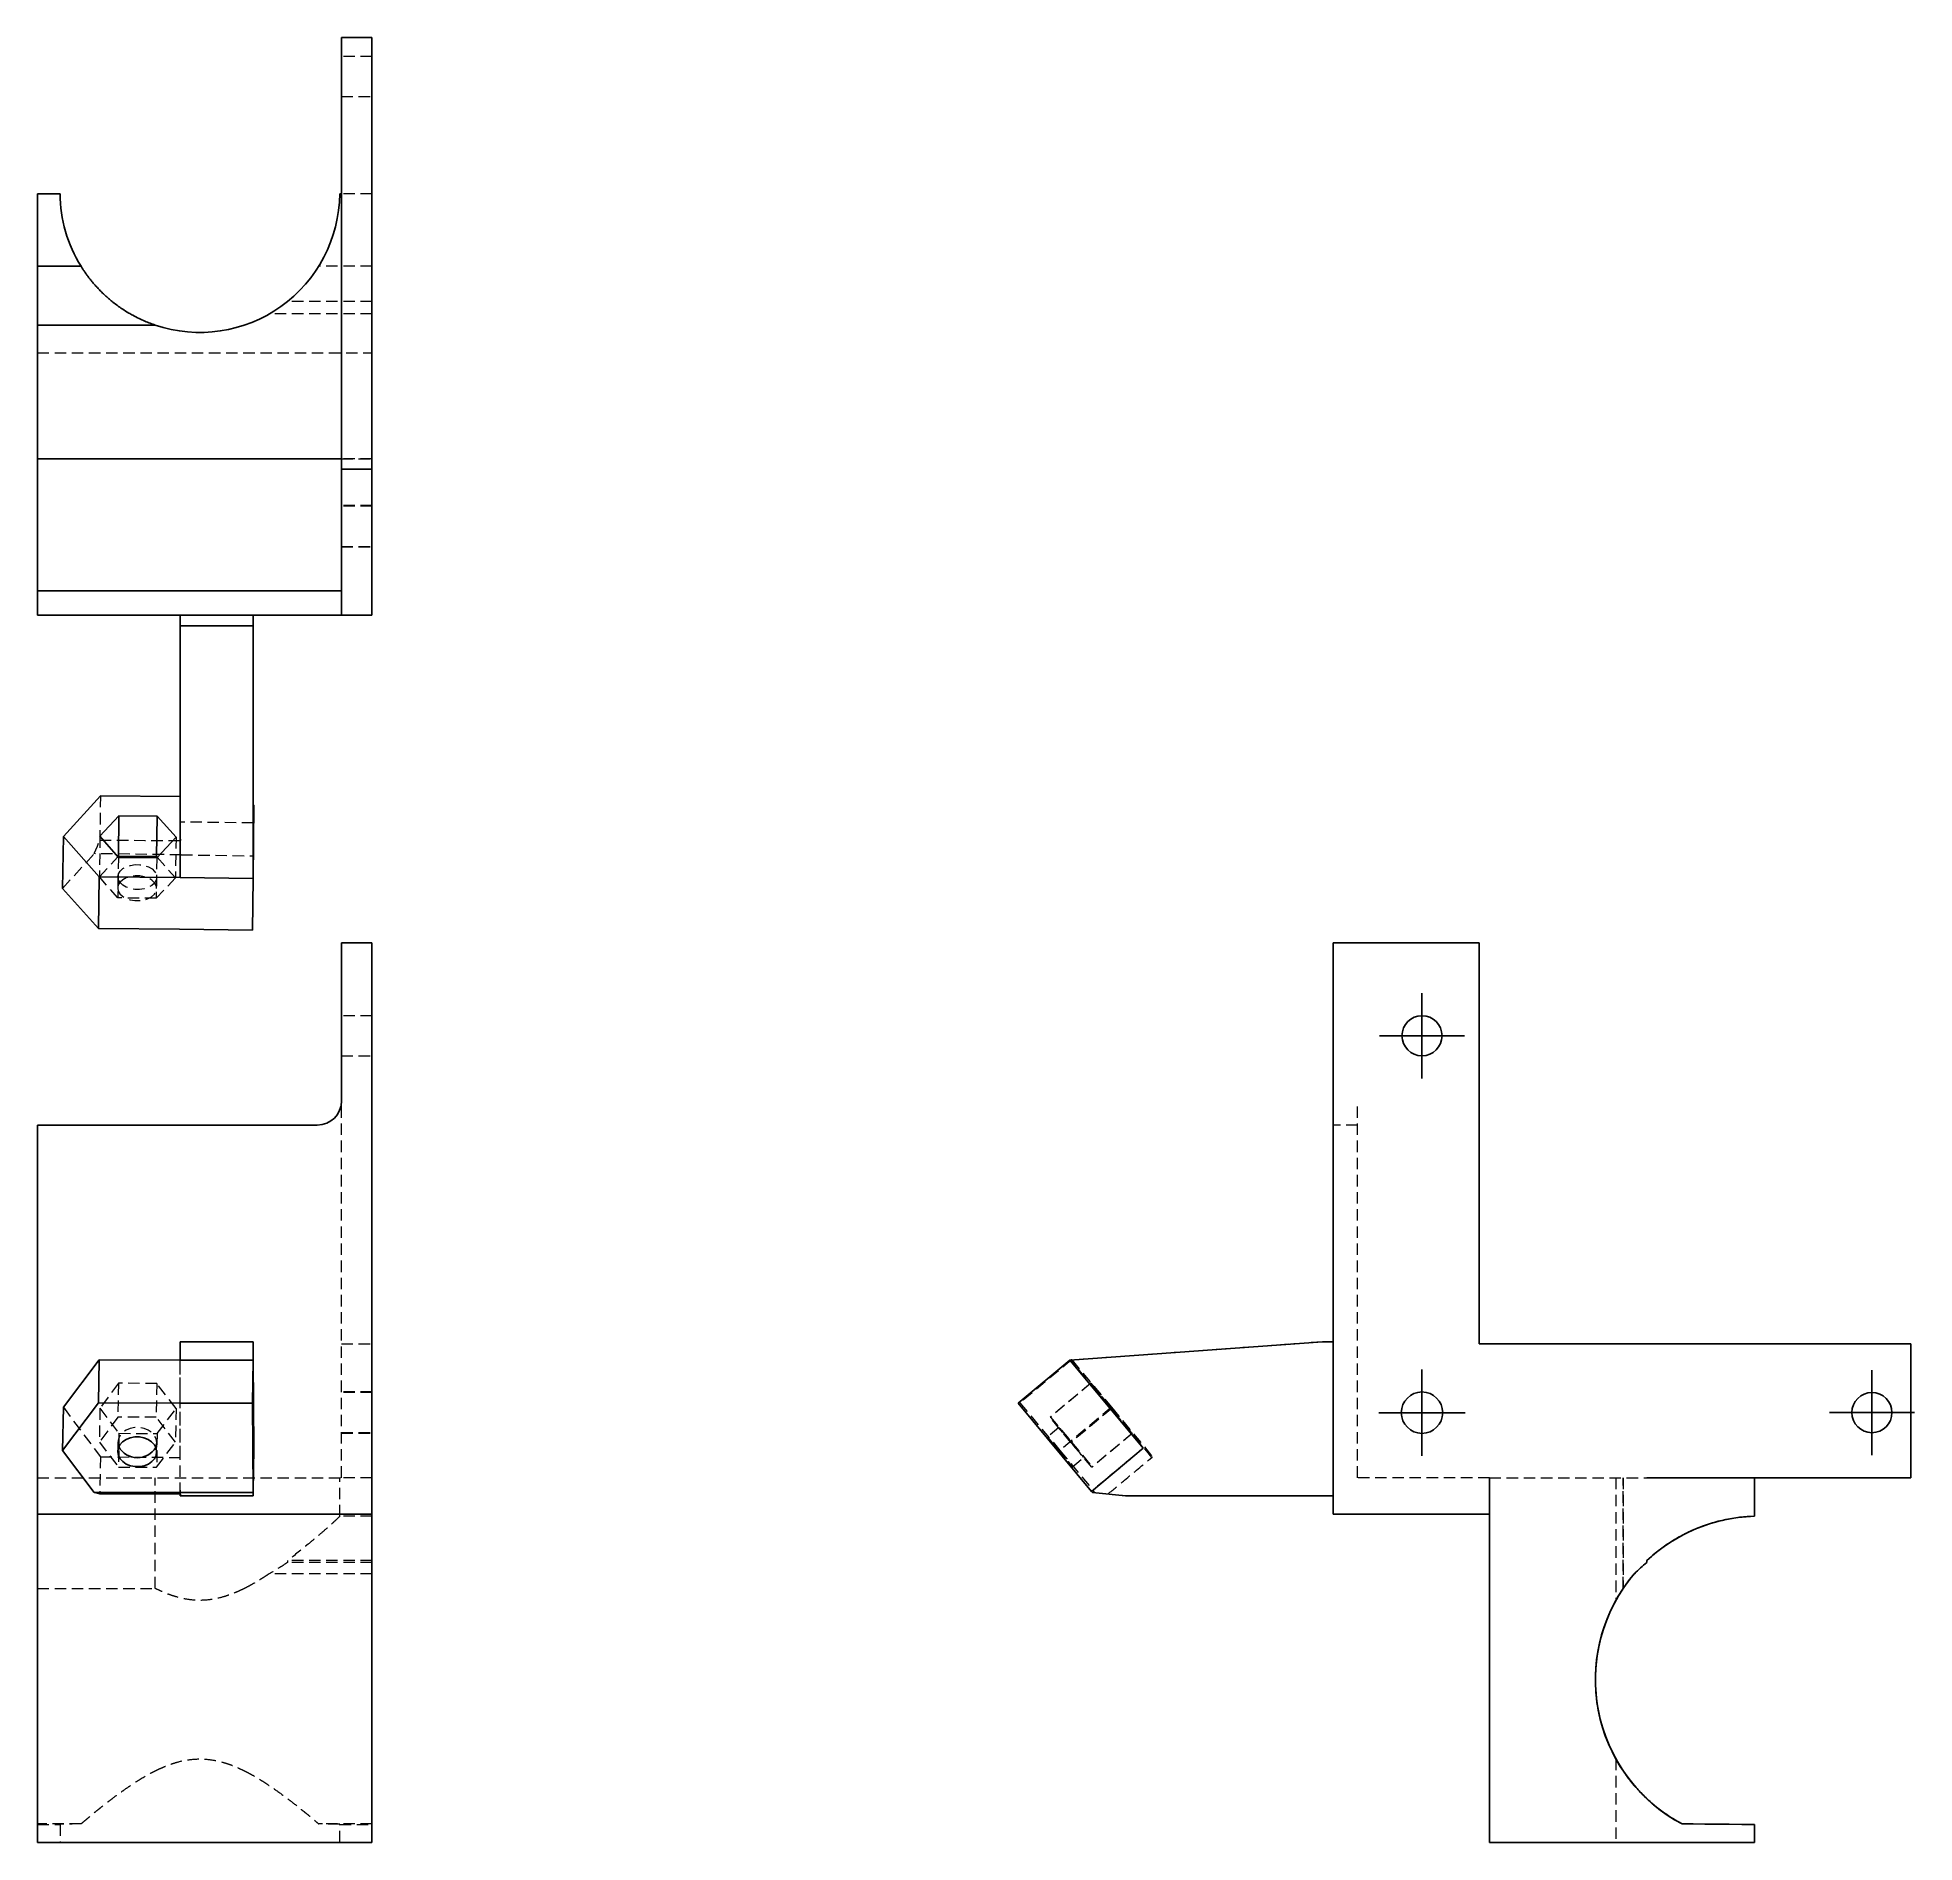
# Model space of a CAD drawing. Header units: millimetres. Extents: x 64 to 273, y 7 to 208.
import ezdxf

# ---------------------------------------------------------------- set-up
doc = ezdxf.new("R2010")
doc.units = ezdxf.units.MM
doc.linetypes.add('HIDDEN', pattern=[1.905, 1.27, -0.635])
doc.layers.add('10', color=7, linetype='Continuous')

# ---------------------------------------------------------------- blocks, each defined once
blk = doc.blocks.new('SW_CENTERMARKSYMBOL_0')
at = {"layer": '10', "color": 0}
for p, q in [((0, 2.5), (0, 4.8)), ((0, 0), (0, 2.5)), ((-2.5, 0), (-4.8, 0)), ((0, 0), (-2.5, 0)), ((0, 0), (0, -2.5)), ((0, 0), (2.5, 0)), ((2.5, 0), (4.8, 0)), ((0, -2.5), (0, -4.8))]:
    blk.add_line(p, q, dxfattribs=at)
blk = doc.blocks.new('SW_CENTERMARKSYMBOL_1')
at = {"layer": '10', "color": 0}
for p, q in [((0, 2.5), (0, 4.73)), ((0, 0), (0, 2.5)), ((-2.5, 0), (-4.73, 0)), ((0, 0), (-2.5, 0)), ((0, 0), (0, -2.5)), ((0, 0), (2.5, 0)), ((2.5, 0), (4.73, 0)), ((0, -2.5), (0, -4.73))]:
    blk.add_line(p, q, dxfattribs=at)
blk = doc.blocks.new('SW_CENTERMARKSYMBOL_2')
at = {"layer": '10', "color": 0}
for p, q in [((0, 2.5), (0, 4.73)), ((0, 0), (0, 2.5)), ((-2.5, 0), (-4.73, 0)), ((0, 0), (-2.5, 0)), ((0, 0), (0, -2.5)), ((0, 0), (2.5, 0)), ((2.5, 0), (4.73, 0)), ((0, -2.5), (0, -4.73))]:
    blk.add_line(p, q, dxfattribs=at)

msp = doc.modelspace()

# ---------------------------------------------------------------- linework, layer by layer
at = {"color": 7, "linetype": 'Continuous', "lineweight": 25}
for p, q in [((101.58, 207.6), (98.2, 207.6)), ((98.2, 159.63), (98.2, 207.6)), ((101.58, 159.63), (101.58, 207.6)), ((64.42, 190.24), (66.92, 190.24)), ((64.42, 182.19), (64.42, 190.24)), ((98, 190.24), (98.2, 190.24)), ((101.58, 178.27), (101.58, 190.24)), ((101.58, 190.24), (101.58, 190.24)), ((69.25, 182.19), (64.42, 182.19)), ((64.42, 175.65), (64.42, 182.19)), ((64.42, 170.24), (64.42, 175.65)), ((77.5, 175.65), (64.42, 175.65)), ((64.42, 160.79), (64.42, 170.24)), ((98.2, 160.78), (64.42, 160.79)), ((64.42, 160.78), (98.2, 160.78)), ((64.42, 146.12), (64.42, 160.78)), ((98.2, 159.63), (101.58, 159.63)), ((98.2, 159.63), (98.2, 143.42)), ((101.58, 143.42), (101.58, 159.63)), ((64.42, 143.42), (64.42, 146.12)), ((64.42, 146.12), (95.5, 146.12)), ((98.2, 146.12), (95.5, 146.12)), ((95.5, 143.42), (64.42, 143.42)), ((80.26, 143.42), (80.26, 142.22)), ((80.26, 142.22), (88.37, 142.22)), ((80.26, 142.22), (80.26, 114.25)), ((88.37, 143.42), (88.37, 142.22)), ((88.37, 142.22), (88.37, 114.15)), ((88.37, 142.22), (88.37, 140.85)), ((95.5, 143.42), (98.2, 143.42)), ((101.58, 143.42), (98.2, 143.42)), ((67.29, 118.79), (71.41, 123.33)), ((71.41, 123.33), (80.26, 123.26)), ((71.35, 118.83), (73.47, 121.12)), ((73.47, 121.12), (73.41, 116.62)), ((73.47, 121.12), (77.71, 121.08)), ((77.71, 121.08), (77.65, 116.58)), ((77.71, 121.08), (79.81, 118.74)), ((88.37, 114.15), (88.47, 122.3)), ((88.47, 122.3), (88.38, 122.31)), ((67.29, 118.79), (67.21, 113.04)), ((71.28, 114.34), (67.29, 118.79)), ((73.41, 116.49), (71.35, 118.83)), ((79.81, 118.74), (77.67, 116.45)), ((73.35, 116.55), (73.41, 116.62)), ((73.41, 116.62), (77.65, 116.58)), ((77.67, 116.45), (73.41, 116.49)), ((77.65, 116.58), (77.72, 116.5)), ((71.2, 108.59), (67.21, 113.04)), ((71.28, 114.34), (71.2, 108.59)), ((80.26, 114.25), (71.28, 114.34)), ((80.26, 114.25), (88.37, 114.15)), ((88.29, 108.4), (88.37, 114.15)), ((80.18, 108.5), (71.2, 108.59)), ((80.18, 108.5), (88.29, 108.4)), ((101.58, 107), (98.2, 107)), ((98.2, 107), (98.2, 89.43)), ((101.58, 43.49), (101.58, 107)), ((208.42, 43.49), (208.42, 107)), ((208.42, 107), (224.63, 107)), ((224.63, 107), (224.63, 62.41)), ((95.5, 86.73), (64.42, 86.73)), ((64.42, 86.73), (64.42, 43.49)), ((80.26, 62.65), (80.26, 60.61)), ((80.26, 62.65), (88.37, 62.65)), ((88.37, 62.65), (88.37, 60.61)), ((88.37, 62.65), (88.37, 60.55)), ((207.22, 62.65), (179.15, 60.61)), ((208.42, 62.65), (207.22, 62.65)), ((71.28, 60.65), (67.29, 55.37)), ((71.28, 60.65), (71.2, 55.86)), ((80.26, 60.61), (71.28, 60.65)), ((80.26, 60.61), (88.37, 60.61)), ((88.29, 55.82), (88.37, 60.61)), ((88.37, 60.61), (88.47, 50.83)), ((173.4, 55.82), (179.15, 60.61)), ((179.15, 60.61), (187.3, 50.83)), ((179.27, 60.62), (179.34, 60.65)), ((179.34, 60.65), (179.36, 60.63)), ((224.63, 62.41), (272.6, 62.41)), ((272.6, 47.54), (272.6, 62.41)), ((71.2, 55.86), (67.21, 50.58)), ((67.29, 55.37), (67.21, 50.58)), ((80.18, 55.82), (71.2, 55.86)), ((80.18, 55.82), (88.29, 55.82)), ((88.29, 55.82), (88.4, 46.03)), ((173.4, 55.82), (181.55, 46.03)), ((67.21, 50.58), (70.71, 45.9)), ((88.4, 46.03), (88.47, 50.83)), ((181.55, 46.03), (187.3, 50.83)), ((187.3, 50.83), (187.31, 50.83)), ((80.38, 45.9), (70.71, 45.9)), ((80.38, 45.9), (88.4, 45.9)), ((88.39, 45.52), (88.4, 45.9)), ((88.4, 46.03), (88.4, 46.03)), ((88.4, 45.9), (88.4, 46.03)), ((101.58, 47.54), (101.58, 43.26)), ((101.58, 47.54), (101.58, 47.54)), ((181.55, 46.03), (181.55, 46.03)), ((181.66, 45.9), (181.55, 46.03)), ((185.32, 45.52), (181.66, 45.9)), ((225.78, 7.01), (225.78, 47.54)), ((225.78, 47.54), (225.78, 47.54)), ((225.78, 47.54), (225.78, 43.49)), ((243.27, 47.54), (255.24, 47.54)), ((272.6, 47.54), (255.24, 47.54)), ((255.24, 47.54), (255.24, 43.26)), ((255.24, 43.26), (255.24, 47.54)), ((255.24, 47.54), (255.24, 47.54)), ((80.26, 45.52), (80.26, 45.73)), ((80.28, 45.52), (80.29, 45.73)), ((88.39, 45.52), (80.28, 45.52)), ((208.42, 45.52), (202.47, 45.52)), ((64.42, 43.49), (101.58, 43.49)), ((64.42, 43.49), (64.42, 7.01)), ((101.58, 7.01), (101.58, 43.49)), ((225.78, 43.49), (208.42, 43.49)), ((255.24, 43.26), (255.24, 43.26)), ((243.27, 38.12), (243.27, 38.33)), ((243.27, 38.33), (243.27, 38.33)), ((243.27, 38.33), (243.27, 38.12)), ((243.27, 38.12), (243.27, 38.12)), ((241.88, 36.87), (241.88, 36.87)), ((240.65, 35.24), (240.65, 35.24)), ((240.65, 14.96), (240.59, 15.05)), ((101.58, 9.02), (101.58, 9.06)), ((101.58, 9.02), (101.58, 7.01)), ((255.24, 9.02), (247.19, 9.06)), ((247.19, 9.06), (247.19, 9.06)), ((247.19, 9.06), (247.19, 9.06)), ((255.24, 9.02), (255.24, 7.01)), ((255.24, 7.01), (255.24, 9.02)), ((255.24, 9.02), (255.24, 9.02)), ((255.24, 9.02), (255.24, 7.01)), ((255.24, 9.02), (255.24, 9.02)), ((255.24, 9.02), (255.24, 9.02)), ((255.24, 7.01), (255.24, 9.02)), ((101.58, 7.01), (64.42, 7.01)), ((101.58, 7.01), (101.58, 7.01)), ((243.27, 7.01), (225.78, 7.01)), ((243.27, 7.01), (255.24, 7.01)), ((255.24, 7.01), (255.24, 7.01)), ((255.24, 7.01), (255.24, 7.01))]:
    msp.add_line(p, q, dxfattribs=at)
at = {"color": 7, "linetype": 'HIDDEN', "lineweight": 18}
for p, q in [((101.58, 205.51), (98.2, 205.51)), ((98.2, 201.05), (101.58, 201.05)), ((101.58, 190.24), (98.2, 190.24)), ((101.58, 182.19), (95.67, 182.19)), ((101.58, 178.27), (92.2, 178.27)), ((101.58, 178.27), (101.58, 172.55)), ((101.58, 176.88), (90.16, 176.88)), ((64.42, 172.56), (101.58, 172.55)), ((101.58, 160.78), (98.2, 160.78)), ((98.2, 160.78), (101.58, 160.78)), ((101.58, 155.58), (98.2, 155.58)), ((101.58, 155.51), (98.2, 155.51)), ((98.2, 151.05), (101.58, 151.05)), ((98.2, 150.99), (101.58, 150.99)), ((88.37, 140.85), (88.37, 137.47)), ((71.41, 123.33), (71.35, 118.83)), ((80.26, 123.26), (80.27, 123.26)), ((88.39, 122.31), (88.39, 120.32)), ((80.28, 120.41), (80.29, 118.38)), ((88.39, 120.32), (80.28, 120.41)), ((88.39, 120.32), (88.4, 116.66)), ((67.21, 113.04), (70.71, 116.9)), ((80.38, 116.77), (70.71, 116.9)), ((71.35, 118.83), (71.29, 114.33)), ((79.81, 118.74), (79.75, 114.23)), ((71.29, 114.33), (73.35, 116.55)), ((73.41, 116.49), (73.35, 111.98)), ((77.67, 116.45), (77.61, 111.94)), ((77.72, 116.5), (79.75, 114.23)), ((80.38, 116.77), (88.4, 116.66)), ((88.4, 116.66), (88.4, 116.55)), ((88.4, 116.55), (88.4, 116.55)), ((73.35, 111.98), (71.29, 114.33)), ((73.35, 114.33), (73.33, 113.08)), ((79.75, 114.23), (77.61, 111.94)), ((77.65, 113.03), (77.67, 114.27)), ((77.61, 111.94), (73.35, 111.98)), ((101.58, 98.89), (98.2, 98.89)), ((98.2, 94.43), (101.58, 94.43)), ((98.2, 47.54), (98.2, 89.43)), ((211.12, 47.54), (211.12, 89.43)), ((211.12, 86.73), (208.42, 86.73)), ((207.22, 62.65), (179.25, 60.61)), ((80.26, 45.73), (80.26, 60.61)), ((88.37, 60.55), (88.37, 45.52)), ((98.2, 62.41), (101.58, 62.41)), ((179.34, 60.65), (173.59, 55.86)), ((179.25, 60.61), (179.15, 60.61)), ((179.25, 60.61), (179.27, 60.62)), ((179.36, 60.63), (183.79, 55.37)), ((73.41, 58.04), (71.35, 55.26)), ((73.41, 58.04), (73.35, 54.28)), ((77.67, 58.02), (73.41, 58.04)), ((77.67, 58.02), (77.61, 54.26)), ((79.81, 55.24), (77.67, 58.02)), ((80.27, 56.81), (80.27, 57.48)), ((101.58, 57.07), (98.2, 57.07)), ((101.58, 57.01), (98.2, 57.01)), ((181.45, 58.02), (176.94, 54.26)), ((181.49, 58.04), (176.98, 54.28)), ((181.45, 58.02), (181.49, 58.04)), ((183.74, 55.24), (181.45, 58.02)), ((181.49, 58.04), (183.83, 55.26)), ((67.29, 55.37), (71.41, 49.86)), ((71.35, 55.26), (71.29, 51.5)), ((73.35, 54.28), (71.29, 51.5)), ((71.35, 55.26), (73.47, 52.48)), ((77.61, 54.26), (73.35, 54.28)), ((79.75, 51.48), (77.61, 54.26)), ((77.71, 52.46), (79.81, 55.24)), ((79.81, 55.24), (79.75, 51.48)), ((173.5, 55.82), (173.4, 55.82)), ((173.5, 55.82), (173.59, 55.86)), ((173.59, 55.86), (178.04, 50.58)), ((176.94, 54.26), (176.98, 54.28)), ((179.23, 51.48), (176.94, 54.26)), ((176.98, 54.28), (179.33, 51.5)), ((183.79, 55.37), (178.04, 50.58)), ((183.74, 55.24), (179.23, 51.48)), ((183.83, 55.26), (179.33, 51.5)), ((186.08, 52.46), (183.74, 55.24)), ((183.79, 55.37), (188.33, 49.86)), ((183.83, 55.26), (186.12, 52.48)), ((73.47, 52.48), (73.41, 48.73)), ((73.47, 52.48), (77.71, 52.46)), ((77.71, 52.46), (77.65, 48.71)), ((98.2, 52.56), (101.58, 52.56)), ((98.2, 52.48), (101.58, 52.48)), ((177.92, 53.13), (176.67, 52.09)), ((186.08, 52.46), (181.58, 48.71)), ((186.12, 52.48), (181.62, 48.73)), ((186.12, 52.48), (186.08, 52.46)), ((71.29, 51.5), (73.41, 48.73)), ((73.35, 51.5), (73.33, 50.46)), ((77.65, 48.71), (79.75, 51.48)), ((77.65, 50.4), (77.67, 51.43)), ((88.47, 50.83), (88.38, 50.83)), ((178.04, 50.58), (181.9, 45.9)), ((181.58, 48.71), (179.23, 51.48)), ((179.33, 51.5), (181.62, 48.73)), ((71.41, 49.86), (71.34, 45.74)), ((71.41, 49.86), (80.27, 49.8)), ((73.41, 48.73), (77.65, 48.71)), ((179.44, 48.77), (180.68, 49.81)), ((181.62, 48.73), (181.58, 48.71)), ((188.33, 49.86), (188.26, 49.8)), ((64.42, 47.54), (98.2, 47.54)), ((77.5, 35.24), (77.5, 47.54)), ((98, 43.26), (98, 47.54)), ((101.58, 47.54), (98.2, 47.54)), ((181.77, 45.9), (181.66, 45.9)), ((181.77, 45.9), (181.9, 45.9)), ((225.78, 47.54), (211.12, 47.54)), ((225.78, 47.54), (225.78, 47.54)), ((225.78, 47.54), (243.27, 47.54)), ((225.79, 47.54), (225.79, 7.01)), ((239.83, 47.54), (239.83, 33.91)), ((240.65, 35.24), (240.65, 47.54)), ((240.65, 47.54), (240.65, 35.24)), ((255.24, 47.54), (255.24, 47.54)), ((183.39, 45.74), (183.38, 45.73)), ((185.41, 45.52), (183.38, 45.73)), ((101.58, 43.26), (98, 43.26)), ((101.58, 38.33), (92.2, 38.33)), ((92.2, 38.33), (92.2, 38.12)), ((101.58, 38.12), (92.2, 38.12)), ((101.58, 36.87), (90.16, 36.87)), ((64.42, 35.24), (77.5, 35.24)), ((239.83, 16.3), (239.83, 7.01)), ((69.25, 9.06), (64.42, 9.06)), ((64.42, 9.06), (64.42, 9.02)), ((64.42, 9.02), (66.92, 9.02)), ((64.42, 7.01), (64.42, 9.02)), ((66.92, 9.02), (66.92, 7.01)), ((101.58, 9.06), (95.67, 9.06)), ((98, 9.02), (101.58, 9.02)), ((98, 7.01), (98, 9.02)), ((255.24, 7.01), (255.24, 7.01))]:
    msp.add_line(p, q, dxfattribs=at)
at = {"color": 7, "linetype": 'Continuous', "lineweight": 25, "flags": 128}
for points in [[(88.38, 130.68), (88.38, 127.86), (88.39, 122.31)], [(73.33, 50.43), (73.39, 50.83), (73.57, 51.2), (73.86, 51.53), (74.25, 51.8), (74.71, 51.98), (75.22, 52.08), (75.74, 52.08), (76.24, 51.98), (76.71, 51.8), (77.1, 51.53), (77.4, 51.2), (77.59, 50.83), (77.65, 50.43), (77.6, 50.03), (77.41, 49.66), (77.12, 49.33), (76.74, 49.06), (76.28, 48.88), (75.77, 48.78), (75.25, 48.78), (74.74, 48.88), (74.28, 49.06), (73.89, 49.33), (73.59, 49.66), (73.4, 50.03), (73.33, 50.43)], [(70.71, 45.9), (71.07, 45.81), (71.34, 45.74)], [(71.34, 45.74), (76.35, 45.74), (80.29, 45.73)], [(101.58, 38.33), (101.58, 39.3), (101.58, 40.17), (101.58, 40.94), (101.58, 41.61), (101.58, 42.17), (101.58, 42.62), (101.58, 42.95), (101.58, 43.17), (101.58, 43.26)], [(101.58, 9.06), (101.58, 9.81), (101.58, 10.65), (101.58, 11.6), (101.58, 11.87)], [(247.19, 9.06), (248.42, 9.06), (249.71, 9.05), (251.05, 9.04), (252.43, 9.03), (253.83, 9.02), (255.24, 9.02)], [(255.24, 9.02), (253.83, 9.02), (252.43, 9.03), (251.06, 9.04), (249.72, 9.05), (248.42, 9.06), (247.19, 9.06)]]:
    msp.add_lwpolyline(points, dxfattribs=at)
at = {"color": 7, "linetype": 'HIDDEN', "lineweight": 18, "flags": 128}
for points in [[(70.71, 116.9), (71.07, 117.73), (71.34, 118.39)], [(71.34, 118.39), (76.35, 118.38), (80.29, 118.38)], [(73.35, 114.33), (73.42, 114.66), (73.61, 114.97), (73.9, 115.24), (74.3, 115.46), (74.76, 115.6), (75.27, 115.68), (75.79, 115.67), (76.29, 115.58), (76.75, 115.42), (77.14, 115.2), (77.43, 114.92), (77.61, 114.6), (77.67, 114.27), (77.6, 113.94), (77.41, 113.63), (77.11, 113.36), (76.72, 113.15), (76.26, 113), (75.75, 112.92), (75.23, 112.93), (74.73, 113.02), (74.27, 113.18), (73.88, 113.41), (73.59, 113.68), (73.41, 114), (73.35, 114.33)], [(73.33, 113.08), (73.39, 112.75), (73.57, 112.44), (73.86, 112.16), (74.25, 111.93), (74.71, 111.77), (75.22, 111.69), (75.74, 111.68), (76.24, 111.75), (76.71, 111.9), (77.1, 112.12), (77.4, 112.39), (77.59, 112.7), (77.65, 113.03), (77.6, 113.36), (77.41, 113.67), (77.12, 113.95), (76.74, 114.18), (76.28, 114.34), (75.77, 114.43), (75.25, 114.43), (74.74, 114.36), (74.28, 114.21), (73.89, 113.99), (73.59, 113.72), (73.4, 113.41), (73.33, 113.08)], [(77.55, 50.92), (77.61, 51.07), (77.67, 51.47), (77.6, 51.87), (77.41, 52.24), (77.11, 52.57), (76.72, 52.83), (76.26, 53.02), (75.75, 53.12), (75.23, 53.12), (74.73, 53.02), (74.27, 52.83), (73.88, 52.57), (73.59, 52.24), (73.41, 51.87), (73.35, 51.47), (73.35, 51.47)], [(179.33, 51.47), (179.66, 51.07), (179.97, 50.7), (180.24, 50.37), (180.46, 50.1), (180.6, 49.92), (180.68, 49.82), (180.67, 49.82), (180.58, 49.92), (180.42, 50.1), (180.2, 50.37), (179.92, 50.7), (179.6, 51.07), (179.27, 51.47), (178.94, 51.87), (178.63, 52.24), (178.36, 52.57), (178.15, 52.83), (178, 53.02), (177.92, 53.12), (177.93, 53.12), (178.02, 53.02), (178.18, 52.83), (178.41, 52.57), (178.68, 52.24), (179, 51.87), (179.33, 51.47)], [(73.35, 51.47), (73.42, 51.07), (73.45, 50.99)], [(178.08, 50.43), (177.75, 50.83), (177.44, 51.2), (177.16, 51.53), (176.93, 51.8), (176.77, 51.98), (176.69, 52.08), (176.68, 52.08), (176.75, 51.98), (176.9, 51.8), (177.12, 51.53), (177.39, 51.2), (177.7, 50.83), (178.03, 50.43), (178.36, 50.03), (178.67, 49.66), (178.95, 49.33), (179.18, 49.06), (179.34, 48.88), (179.43, 48.78), (179.43, 48.78), (179.36, 48.88), (179.21, 49.06), (178.99, 49.33), (178.72, 49.66), (178.41, 50.03), (178.08, 50.43)], [(181.9, 45.9), (182.73, 45.81), (183.39, 45.74)], [(101.58, 11.87), (101.58, 12.63), (101.58, 13.74), (101.58, 14.92), (101.58, 16.18), (101.58, 17.49), (101.58, 18.85), (101.58, 20.26), (101.58, 21.7), (101.58, 23.15), (101.58, 24.63), (101.58, 26.1), (101.58, 27.57), (101.58, 29.02), (101.58, 30.45), (101.58, 31.84), (101.58, 33.18), (101.58, 34.48), (101.58, 35.71), (101.58, 36.87)], [(64.42, 35.24), (64.42, 33.95), (64.42, 32.59), (64.42, 31.18), (64.42, 29.73), (64.42, 28.24), (64.42, 26.74), (64.42, 25.22), (64.42, 23.7), (64.42, 22.19), (64.42, 20.7), (64.42, 19.24), (64.42, 17.82), (64.42, 16.46), (64.42, 15.15), (64.42, 13.92), (64.42, 12.76), (64.42, 11.69), (64.42, 10.71), (64.42, 9.83), (64.42, 9.06)]]:
    msp.add_lwpolyline(points, dxfattribs=at)
at = {"color": 7, "linetype": 'Continuous', "lineweight": 25}
for centre, radius in [((218.28, 96.66), 2.23), ((218.28, 54.77), 2.3), ((268.28, 54.78), 2.23)]:
    msp.add_circle(centre, radius, dxfattribs=at)
for centre, radius, start, end in [((82.46, 190.37), 15.54, 180.4837, 211.7814), ((82.46, 190.37), 15.54, 251.3737, 359.5081), ((95.5, 89.43), 2.7, 270, 0), ((75.52, 52.12), 2.36, 208.6669, 329.3246), ((255.72, 25.1), 18.17, 91.5185, 133.2668), ((255.72, 25.1), 18.17, 139.6375, 241.9822), ((255.72, 25.1), 18.17, 146.0729, 241.9822)]:
    msp.add_arc(centre, radius, start, end, dxfattribs=at)
at = {"color": 7, "linetype": 'HIDDEN', "lineweight": 18}
for start_param, end_param in [(2.586902, 3.13315), (0.008586, 0.554834)]:
    msp.add_ellipse((82.46, 9.02), major_axis=(15.54, 0), ratio=0.005853, start_param=start_param, end_param=end_param, dxfattribs=at)
at = {"color": 7, "linetype": 'Continuous', "lineweight": 25}
for points, knots in [([(69.25, 182.19), (69.31, 182.09), (69.45, 181.87), (69.66, 181.55), (69.89, 181.23), (70.14, 180.9), (70.4, 180.56), (70.69, 180.23), (70.99, 179.89), (71.31, 179.54), (71.65, 179.2), (72.02, 178.86), (72.4, 178.52), (72.99, 178.04), (73.71, 177.51), (74.47, 177.04), (75.09, 176.69), (75.68, 176.38), (76.32, 176.09), (76.92, 175.85), (77.31, 175.71), (77.5, 175.65)], [0, 0, 0, 0, 0.033142, 0.067789, 0.103947, 0.14162, 0.180813, 0.22153, 0.263774, 0.307547, 0.352854, 0.399696, 0.448076, 0.497995, 0.61764, 0.701686, 0.750123, 0.821904, 0.887463, 0.94682, 1, 1, 1, 1]), ([(88.38, 130.68), (88.38, 131.22), (88.37, 132.59), (88.37, 134.95), (88.37, 137.8), (88.37, 139.81), (88.37, 140.85)], [0, 0, 0, 0, 0.166155, 0.428019, 0.705923, 1, 1, 1, 1]), ([(187.31, 50.83), (186.3, 49.99), (184.38, 48.39), (182.46, 46.79), (181.55, 46.03)], [0, 0, 0, 0, 0.52602, 1, 1, 1, 1]), ([(255.24, 43.26), (254, 43.23), (252.79, 43.07), (251.04, 42.67), (250.47, 42.5), (249.37, 42.13), (248.84, 41.93), (247.82, 41.47), (247.33, 41.22), (246.39, 40.7), (245.95, 40.43), (244.69, 39.57), (243.94, 38.96), (243.27, 38.33)], [0, 0, 0, 0, 0.25, 0.25, 0.375, 0.375, 0.5, 0.5, 0.625, 0.625, 0.75, 0.75, 1, 1, 1, 1]), ([(241.88, 36.87), (241.81, 36.79), (241.68, 36.63), (241.5, 36.41), (241.34, 36.21), (241.17, 35.98), (240.99, 35.74), (240.81, 35.48), (240.7, 35.32), (240.65, 35.24)], [0, 0, 0, 0, 0.139003, 0.269254, 0.390756, 0.503519, 0.679739, 0.845214, 1, 1, 1, 1]), ([(240.65, 35.24), (240.56, 35.11), (240.39, 34.86), (240.19, 34.54), (240.01, 34.23), (239.87, 33.97), (239.84, 33.93), (239.83, 33.91)], [0, 0, 0, 0, 0.181012, 0.348779, 0.503822, 0.758464, 1, 1, 1, 1]), ([(239.83, 16.29), (239.84, 16.28), (239.85, 16.27), (239.92, 16.13), (240.06, 15.9), (240.28, 15.52), (240.52, 15.16), (240.65, 14.96)], [0, 0, 0, 0, 0.1598252, 0.3248985, 0.4963992, 0.7335802, 1, 1, 1, 1]), ([(240.65, 14.96), (240.68, 14.91), (240.76, 14.8), (240.88, 14.63), (241.01, 14.44), (241.17, 14.23), (241.33, 14.01), (241.52, 13.77), (241.8, 13.43), (242.32, 12.82), (243, 12.12), (243.75, 11.43), (244.34, 10.94), (244.92, 10.49), (245.5, 10.08), (246.08, 9.71), (246.63, 9.37), (247.01, 9.16), (247.19, 9.06)], [0, 0, 0, 0, 0.02963, 0.061275, 0.094941, 0.130633, 0.168355, 0.208111, 0.249904, 0.335924, 0.502007, 0.586635, 0.666745, 0.742348, 0.813456, 0.880087, 0.94226, 1, 1, 1, 1])]:
    msp.add_open_spline(points, degree=3, knots=knots, dxfattribs=at)
at = {"color": 7, "linetype": 'HIDDEN', "lineweight": 18}
for points, knots in [([(101.58, 171.84), (101.58, 171.81), (101.58, 171.73), (101.58, 171.62), (101.58, 171.52), (101.58, 171.46), (101.58, 171.43)], [0, 0, 0, 0, 0.25001, 0.499949, 0.749914, 1, 1, 1, 1]), ([(80.27, 130.19), (80.27, 130.91), (80.26, 132.45), (80.26, 134.26), (80.26, 135.23)], [0, 0, 0, 0, 0.4615013, 1, 1, 1, 1]), ([(80.29, 118.38), (80.29, 118.98), (80.28, 119.6), (80.28, 120.22), (80.28, 121.23), (80.28, 122.26), (80.27, 123.26)], [-0.5211221, -0.5211221, -0.5211221, -0.5211221, -0.3457089, -0.3457089, -0.3457089, -0.056406, -0.056406, -0.056406, -0.056406]), ([(88.38, 122.31), (88.38, 121.3), (88.39, 119.38), (88.39, 117.46), (88.4, 116.55)], [0, 0, 0, 0, 0.52602, 1, 1, 1, 1]), ([(80.26, 59), (80.26, 59.3), (80.26, 60.31), (80.26, 61.39), (80.26, 62.14)], [0, 0, 0, 0, 0.301295, 1, 1, 1, 1]), ([(88.38, 50.83), (88.38, 49.99), (88.39, 48.39), (88.39, 46.79), (88.4, 46.03)], [0, 0, 0, 0, 0.52602, 1, 1, 1, 1]), ([(80.29, 45.73), (80.29, 46.24), (80.28, 46.75), (80.28, 47.26), (80.28, 48.11), (80.28, 48.96), (80.27, 49.8)], [-0.5211221, -0.5211221, -0.5211221, -0.5211221, -0.3457089, -0.3457089, -0.3457089, -0.056406, -0.056406, -0.056406, -0.056406]), ([(183.38, 45.73), (183.98, 46.24), (184.6, 46.75), (185.22, 47.26), (186.23, 48.11), (187.26, 48.96), (188.26, 49.8)], [-0.5211221, -0.5211221, -0.5211221, -0.5211221, -0.3457089, -0.3457089, -0.3457089, -0.056406, -0.056406, -0.056406, -0.056406]), ([(98, 43.26), (97.99, 43.23), (97.83, 43.07), (97.39, 42.67), (97.21, 42.5), (96.8, 42.13), (96.57, 41.93), (96.05, 41.47), (95.76, 41.22), (95.15, 40.7), (94.82, 40.43), (93.79, 39.57), (93.03, 38.96), (92.2, 38.33)], [0, 0, 0, 0, 0.25, 0.25, 0.375, 0.375, 0.5, 0.5, 0.625, 0.625, 0.75, 0.75, 1, 1, 1, 1]), ([(90.16, 36.87), (90.04, 36.79), (89.81, 36.63), (89.47, 36.41), (89.14, 36.21), (88.77, 35.98), (88.35, 35.74), (87.88, 35.48), (87.57, 35.32), (87.42, 35.24)], [0, 0, 0, 0, 0.139003, 0.269254, 0.390756, 0.503519, 0.679739, 0.845214, 1, 1, 1, 1]), ([(87.42, 35.24), (87.31, 35.19), (87.11, 35.09), (86.8, 34.95), (86.49, 34.81), (86.19, 34.69), (85.89, 34.57), (85.6, 34.47), (85.31, 34.37), (84.7, 34.19), (83.75, 33.98), (82.46, 33.88), (81.16, 33.98), (80.12, 34.21), (79.31, 34.47), (78.72, 34.69), (78.11, 34.95), (77.7, 35.14), (77.5, 35.24)], [0, 0, 0, 0, 0.034726, 0.068501, 0.101337, 0.133246, 0.164241, 0.194335, 0.223546, 0.251889, 0.379174, 0.500012, 0.620845, 0.748136, 0.80568, 0.866762, 0.931501, 1, 1, 1, 1]), ([(69.25, 9.06), (69.31, 9.12), (69.45, 9.24), (69.66, 9.42), (69.89, 9.61), (70.14, 9.82), (70.4, 10.04), (70.69, 10.28), (70.99, 10.53), (71.31, 10.78), (71.65, 11.06), (72.02, 11.34), (72.4, 11.64), (72.99, 12.09), (73.71, 12.62), (74.47, 13.15), (75.09, 13.57), (75.68, 13.94), (76.32, 14.33), (76.92, 14.67), (77.31, 14.87), (77.5, 14.96)], [0, 0, 0, 0, 0.033142, 0.067789, 0.103947, 0.14162, 0.180813, 0.22153, 0.263774, 0.307547, 0.352854, 0.399696, 0.448076, 0.497995, 0.61764, 0.701686, 0.750123, 0.821904, 0.887463, 0.94682, 1, 1, 1, 1]), ([(77.5, 14.96), (77.6, 15.01), (77.81, 15.12), (78.12, 15.26), (78.42, 15.39), (78.73, 15.52), (79.02, 15.63), (79.32, 15.74), (79.6, 15.83), (80.22, 16.02), (81.16, 16.22), (82.46, 16.32), (83.75, 16.22), (84.8, 15.99), (85.61, 15.74), (86.2, 15.52), (86.81, 15.26), (87.21, 15.06), (87.42, 14.96)], [0, 0, 0, 0, 0.0347259, 0.0685014, 0.1013375, 0.1332463, 0.1642408, 0.1943355, 0.2235459, 0.2518891, 0.3791735, 0.5000124, 0.620845, 0.7481358, 0.8056797, 0.8667616, 0.9315015, 1, 1, 1, 1]), ([(87.42, 14.96), (87.52, 14.91), (87.74, 14.8), (88.06, 14.63), (88.4, 14.44), (88.76, 14.23), (89.12, 14.01), (89.51, 13.77), (90.03, 13.43), (90.93, 12.82), (91.89, 12.12), (92.79, 11.43), (93.41, 10.94), (93.97, 10.49), (94.47, 10.08), (94.92, 9.71), (95.31, 9.37), (95.55, 9.16), (95.67, 9.06)], [0, 0, 0, 0, 0.02963, 0.061275, 0.094941, 0.130633, 0.168355, 0.208111, 0.249904, 0.335924, 0.502007, 0.586635, 0.666745, 0.742348, 0.813456, 0.880087, 0.94226, 1, 1, 1, 1])]:
    msp.add_open_spline(points, degree=3, knots=knots, dxfattribs=at)
for points in [[(80.28, 120.41), (80.28, 125.99), (80.27, 131.91), (80.26, 137.47)], [(80.27, 123.26), (80.27, 120.26), (80.27, 117.25), (80.26, 114.25)], [(80.27, 49.8), (80.27, 53.41), (80.27, 57.02), (80.26, 60.61)], [(88.37, 60.61), (88.37, 57.36), (88.38, 54.09), (88.38, 50.83)], [(188.26, 49.8), (185.26, 53.41), (182.25, 57.02), (179.25, 60.61)], [(92.2, 38.12), (91.56, 37.7), (90.88, 37.27), (90.16, 36.87)]]:
    msp.add_open_spline(points, degree=3, dxfattribs=at)
at = {"color": 7, "linetype": 'Continuous', "lineweight": 25}
for points in [[(88.37, 114.15), (88.37, 116.86), (88.38, 119.58), (88.38, 122.31)], [(179.15, 60.61), (181.86, 57.36), (184.58, 54.09), (187.31, 50.83)], [(80.28, 45.52), (80.28, 45.52), (80.27, 45.52), (80.26, 45.52)], [(202.47, 45.52), (196.88, 45.52), (190.94, 45.52), (185.32, 45.52)], [(243.27, 38.12), (242.79, 37.72), (242.32, 37.31), (241.88, 36.87)]]:
    msp.add_open_spline(points, degree=3, dxfattribs=at)

# ---------------------------------------------------------------- block references
at = {"layer": '10'}
for name, p in [('SW_CENTERMARKSYMBOL_1', (218.28, 96.66)), ('SW_CENTERMARKSYMBOL_0', (218.28, 54.77)), ('SW_CENTERMARKSYMBOL_2', (268.28, 54.78))]:
    msp.add_blockref(name, p, dxfattribs=at)

doc.saveas('drawing.dxf')
